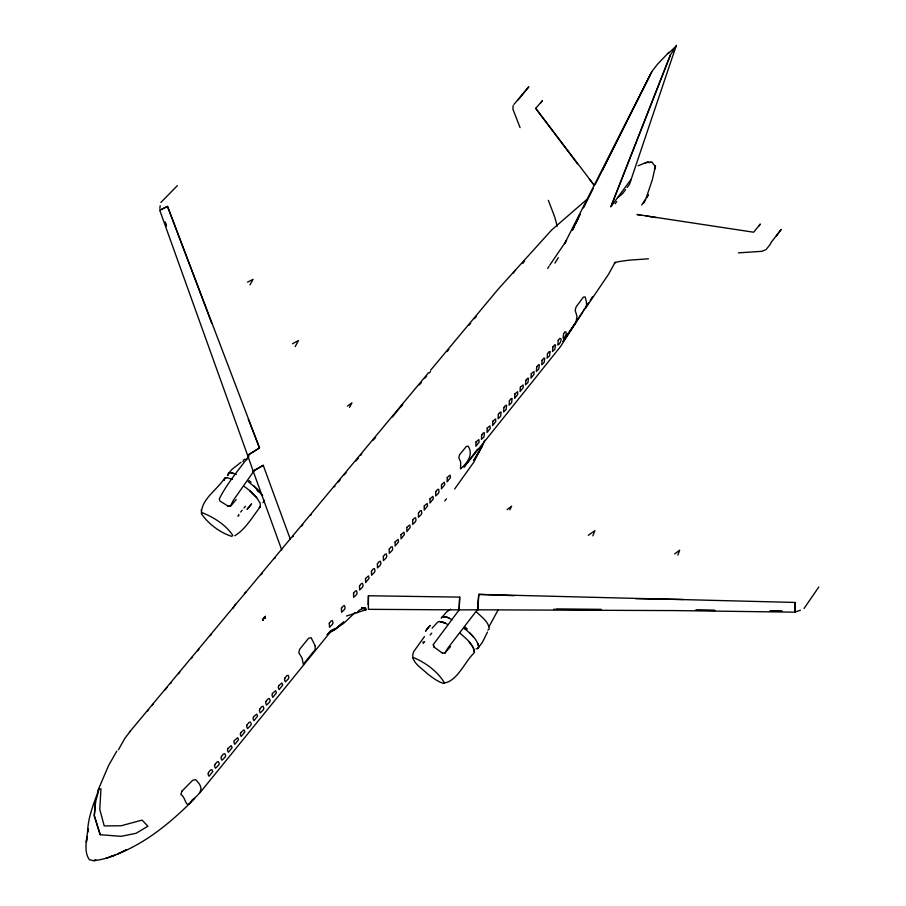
<?xml version="1.0" encoding="UTF-8"?>
<svg xmlns="http://www.w3.org/2000/svg" width="906" height="906" viewBox="0 0 906 906"><rect width="100%" height="100%" fill="white"/><g stroke="black" fill="none" stroke-linecap="round" stroke-linejoin="round"><path stroke-width="1.36" d="M424.472 636.578L413.702 651.607C409.274 661.539 421.539 667.779 427.292 673.645C432.049 677.314 436.896 681.097 442.604 683.147C456.669 682.762 464.71 661.867 473.6 653.464L474.427 652.297C473.555 643.985 465.661 638.311 459.852 633.056M464.042 628.039C469.863 633.283 477.745 638.979 478.572 647.303L477.756 648.481L476.035 648.877M794.743 611.391L794.755 612.173L795.083 602.456L478.776 594.393L477.643 606.624L477.813 609.806L676.261 610.599L794.755 612.173L800.36 610.225M264.937 618.3L265.401 616.408L264.937 618.3L264.994 617.462L262.457 619.976L264.303 617.235M459.704 597.111L459.093 609.874L368.402 609.319L368.425 595.763L459.704 597.111L459.093 609.874L477.813 609.806L477.824 609.126L477.836 609.829L478.776 594.393L514.212 595.672M368.142 604.664L368.448 595.74M795.083 602.456L794.755 612.173M654.54 169.116L655.48 165.877L654.619 169.252M95.515 802.274L94.292 815.774L100.204 834.709L121.098 836.34L136.104 833.282L147.905 826.193L142.072 820.1L121.2 825.762L104.213 825.921L99.785 809.375L100.962 788.843L99.048 789.013L95.515 802.274L94.269 815.796L100.204 834.709M159.83 208.369L160.203 205.696M225.254 477.87L223.907 480.361L225.232 477.858L227.123 477.632L232.446 479.41M655.48 165.877L652.354 179.705L646.318 197.531M676.352 45.3L629.489 184.337L627.133 187.519M243.068 461.641L243.374 460.067L244.711 459.251L246.976 459.67M513.158 105.538L512.909 109.207L520.078 127.621M234.801 535.786C245.82 528.968 252.536 516.748 260.35 506.703L260.169 503.136L256.579 497.519M264.167 501.833L264.495 500.316L262.955 502.649M263.408 619.308L263.17 620.327L263.499 619.194M201.63 513.192L202.468 512.807C214.009 517.405 225.821 524.914 232.808 535.412L231.71 536.352C219.773 532.524 208.674 524.064 201.46 513.861C200.86 499.466 217.1 489.908 224.167 478.787M574.268 324.337L562.977 341.573L576.08 322.23L576.963 316.353L575.174 310.214L576.159 306.794L583.351 297.145L585.083 296.919C586.454 300.894 588.051 307.032 583.792 309.784M97.859 792.195C93.182 805.083 87.78 818.492 87.622 832.32L87.882 828.752L86.398 842.127L86.897 836.634C85.911 844.211 84.688 853.067 89.354 859.703L93.567 860.7L96.093 860.213L93.862 860.575C105.515 859.59 116.512 854.868 126.829 849.635L117.984 853.814C147.644 842.048 172.423 820.972 194.699 798.56M631.052 179.445L610.916 206.693L670.497 54.779L676.216 46.036L668.243 53.556M610.916 206.693L670.497 54.779M498.141 609.897L488.968 626.737M97.735 790.915L108.595 765.513L116.851 751.04M484.744 440.191L482.377 446.08L473.747 460.508L481.72 446.76L473.849 462.128L454.619 489.014M236.217 499.58L230.792 505.956L228.289 506.25L219.852 500.973L219.331 498.81C227.168 483.294 238.788 469.727 249.105 455.809M228.04 506.148L230.52 505.888L233.34 500.316L254.518 470.157M238.822 515.763L238.006 516.171L238.878 514.461M358.312 458.266L355.922 460.916M677.858 555.106L679.67 550.202L674.642 553.928M232.74 608.504L235.492 604.245M401.347 406.635L402.66 404.235L392.411 416.975M592.852 535.808L594.902 530.644L588.266 535.321M421.528 382.423L419.274 384.925M487.507 632.048L482.513 642.15L477.756 648.492L478.549 647.326M578.481 217.961L575.333 224.246L580.304 214.326M583.521 207.904L593.192 188.618M602.524 169.988L651.924 71.438L657.405 64.36L669.002 52.22M595.378 184.246L627.145 120.86M627.779 119.592L651.924 71.438M650.134 74.994L564.585 243.68L566.499 240.554L549.738 265.209M818.809 586.975L804.041 608.481M442.468 653.169L433.838 646.918L433.34 644.528L459.319 609.659M583.521 310.498L582.309 312.479M615.276 262.061L608.583 274.212L585.661 308.074M643.577 203.329L645.661 199.637M647.009 197.214L648.402 194.745L641.697 205.073M509.84 509.806L511.641 506.114L507.145 509.636M295.22 346.613L298.482 340.531L292.513 343.736M357.157 612.716L359.32 610.168L363.113 608.232L365.277 608.3L365.582 610.123L366.149 609.681L346.466 616.012M249.988 284.835L253.057 279.331L247.508 282.174M441.199 618.288L446.341 612.241L450.509 609.183M649.727 162.763L650.123 162.129L652.218 162.457L654.37 165.39M547.666 268.493L549.047 266.307M349.512 407.44L351.936 402.819L347.44 406.126M522.898 263.397L524.098 261.506M554.88 263.114L558.368 257.689M588.719 302.717L560.497 346.59L464.008 467.122L477.587 449.127M590.236 300.339L592.524 296.783M581.765 313.374L574.63 324.212M425.854 630.87L426.817 629.421L425.673 631.108M423.147 641.924L423.283 643.011L423.612 642.524M170.464 683.588L171.427 682.229M758.843 226.126L760.338 224.031L753.656 232.219L637.009 214.507L640.859 215.118M301.834 525.99L302.819 524.619M360.735 455.333L361.732 453.951M429.467 372.898L430.463 371.505M513.34 272.978L515.344 270.214M776.238 236.217L781.221 229.365L770.712 242.967M615.14 203.737L616.76 201.551M623.215 192.819L625.57 189.637M129.332 732.297L428.527 372.717M477.677 609.319L448.289 647.518L444.88 653.011L450.554 646.578M766.657 248.89L770.723 243.623M540.712 102.842L542.422 100.668L535.695 108.335L594.472 185.617L589.342 179.037M576.08 322.23L575.016 323.193M444.733 500.939L446.477 498.776M513.951 104.428L528.821 86.783L518.039 99.954M262.457 619.976L264.631 617.337M430.169 635.027L431.732 633.135M430.61 370.226L498.572 288.72L551.675 229.954L586.975 199.343M152.049 705.48L153.363 703.894M164.983 689.953L166.953 687.597M178.493 673.758L179.796 672.195M191.257 658.447L192.548 656.895M197.599 650.836L198.89 649.285M210.237 635.684L211.517 634.143M261.041 574.732L262.287 573.238M338.402 481.947L340.192 479.795M344.257 474.914L346.047 472.773M373.283 440.09L375.65 437.451M424.88 378.198L426.59 376.16M447.111 351.539L448.798 349.512M469.07 325.197L470.735 323.204M474.518 318.663L476.171 316.681M240.668 512.015L242.185 510.214M130.419 731.131L124.847 738.322L118.493 749.704M354.959 612.671L343.929 623.124L333.623 630.316L343.804 621.946L334.065 630.27L328.991 632.524M243.963 508.006L245.503 506.216M160.838 202.502L177.338 185.651M247.112 509.331L248.425 507.836L247.281 509.104M199.716 793.044L331.845 630.225L327.055 634.812L334.756 628.775L329.965 631.505M432.071 628.254L437.768 622.003L439.331 621.482L445.027 622.988L447.926 624.676M423.283 643.011L424.642 641.55M244.45 593.498L245.854 592.071M147.531 710.904L148.38 710.077M274.495 558.606L275.209 557.949M292.638 536.828L293.34 536.193M310.622 515.265L311.29 514.653M334.314 486.85L334.96 486.262M229.127 473.023L227.78 475.548L228.04 473.94L232.163 469.229L240.951 462.309M617.665 197.565L620.338 195.492A51.234 11.053 -63 0 0 622.682 193.363M412.83 657.937L413.317 657.53C425.322 662.365 437.813 671.561 444.404 682.864L443.849 683.192M159.762 210.283L167.508 206.375L259.512 447.926L247.61 455.333L159.739 210.26L167.508 206.375L211.857 323.567M259.127 507.507L260.316 506.68M487.847 630.021L489.195 629.126C488.878 621.641 481.403 616.997 476.681 612.094M523.43 261.268L524.483 260.645M765.91 249.648L761.844 251.324L738.413 252.865M290.396 539.466L263.216 465.288L253.182 471.188L281.743 549.931M263.216 465.288L253.182 471.188L247.632 455.344L259.512 447.926L248.301 419.195M638.13 165.787L646.159 162.525L651.992 162.242M644.778 163.318L648.175 161.744M614.336 263.148L617.745 261.777L628.424 260.226L648.447 258.799M113.93 855.49L110.725 856.578L115.119 855.094M105.843 858.276L110.328 856.872M366.409 609.194L361.539 608.458M229.116 473L231.03 472.773L236.353 474.54M361.675 607.586L365.639 607.971M225.232 477.847L227.123 477.632M442.287 653.124L445.061 653.056M556.499 609.285L601.425 609.512L553.679 609.285M696.714 610.191L714.925 610.418L695.321 610.18M770.938 611.097L782.138 611.233L769.556 611.097M635.593 598.662L683.158 599.478M439.331 621.493L445.027 622.988L441.698 621.731M433.34 644.528L433.838 646.918M646.001 215.934L656.284 217.61M231.019 472.762L233.963 473.408M449.229 618.005L445.865 616.793L441.947 617.043L445.888 616.76L452.128 619.681M248.108 481.539L257.576 489.353L262.627 495.616L253.827 485.843M244.201 486.431L249.931 490.735L256.579 497.53L249.931 490.735L253.691 494.268M248.856 480.497L251.121 482.185M464.031 628.051L465.775 629.477M464.755 626.85L467.281 629.013M469.727 632.909L473.249 636.714M469.059 641.742L473.453 648.05L474.427 652.297M535.673 108.358L577.45 163.782M548.356 200.305L554.71 216.976L557.247 226.183M477.621 643.034L478.572 645.536M265.356 616.465L265.424 617.031M201.257 509.965L201.392 511.12M256.783 489.942A20.26 5.81 38.3 0 1 258.425 491.833M315.209 645.91L315.197 649.557L303.295 664.291L302.083 658.13L298.821 652.83L299.626 649.308L308.55 638.311L311.109 637.677L315.209 645.91M460.554 468.334L460.497 468.798C466.986 463.532 473.815 454.552 468.142 446.194L466.307 446.465L459.535 454.812L458.821 457.711L460.678 462.128L460.554 468.334M208.437 772.535L208.018 774.302L209.026 776.249L212.808 771.572L211.834 769.658L210.43 770.089L208.437 772.535M214.937 764.505L214.507 766.272L215.503 768.231L218.606 765.151L219.275 763.577L218.323 761.64L216.919 762.071L214.937 764.505M221.415 756.51L220.985 758.265L221.959 760.247L225.039 757.19L225.707 755.604L224.79 753.656L223.386 754.075L221.415 756.51M227.87 748.537L227.44 750.293L228.391 752.297L232.129 747.665L231.189 745.661L227.87 748.537M234.303 740.587L233.873 742.354L234.801 744.37L238.527 739.749L237.61 737.722L234.303 740.587M240.713 732.671L240.283 734.426L241.189 736.465L244.903 731.867L244.008 729.828L240.713 732.671M247.1 724.777L246.659 726.544L247.553 728.594L250.588 725.593L251.268 724.007L250.407 721.991L249.037 722.376L247.1 724.777M253.465 716.906L253.023 718.673L253.906 720.746L257.598 716.17L256.726 714.098L253.465 716.906M259.807 709.07L259.365 710.836L260.226 712.92L263.227 709.953L263.906 708.367L263.091 706.318L261.732 706.691L259.807 709.07M266.126 701.267L265.685 703.022L266.534 705.128L269.512 702.173L270.192 700.587L269.399 698.526L268.051 698.888L266.126 701.267M563.577 333.748L563.147 338.3C565.253 338.006 567.836 331.596 565.084 331.664L563.577 333.748M272.434 693.475L271.993 695.242L272.808 697.36L276.466 692.841L275.651 690.712L272.434 693.475M278.708 685.717L278.267 687.484L279.071 689.613L282.717 685.117L281.913 682.965L278.708 685.717M284.96 677.994L284.518 679.749L285.311 681.901L288.255 679.002L288.935 677.416L288.187 675.298L286.874 675.638L284.96 677.994M329.286 623.237L329.49 627.258L332.343 624.461L333.034 622.875L332.411 620.644L331.143 620.938L329.286 623.237M341.437 608.22L341.607 612.275L344.439 609.512L345.129 607.926L344.529 605.661L343.283 605.944L341.437 608.22M353.51 593.305L353.646 597.394L356.443 594.653L357.145 593.068L356.579 590.78L355.345 591.04L353.51 593.305M359.512 585.888L359.637 589.987L362.423 587.269L363.113 585.672L362.57 583.373L361.335 583.634L359.512 585.888M365.503 578.492L365.605 582.603L369.07 578.311L368.515 575.944L365.503 578.492M371.46 571.12L371.551 575.253L374.314 572.558L375.005 570.973L374.495 568.64L373.283 568.877L371.46 571.12M377.406 563.77L377.474 567.915L380.226 565.242L380.928 563.657L380.429 561.301L379.218 561.539L377.406 563.77M383.329 556.454L383.385 560.61L386.126 557.949L386.828 556.363L386.341 553.996L385.141 554.223L383.329 556.454M389.24 549.161L389.274 553.328L392.004 550.678L392.706 549.093L392.23 546.714L391.041 546.941L389.24 549.161M395.129 541.879L395.141 546.069L398.561 541.845L398.085 539.41L395.129 541.879M400.996 534.631L400.996 538.832L404.393 534.619L403.94 532.173L400.996 534.631M406.839 527.405L406.828 531.618L410.214 527.428L409.772 524.959L406.839 527.405M412.672 520.214L412.638 524.438L415.31 521.845L416.024 520.248L415.616 517.824L414.438 518.017L412.672 520.214M418.481 513.034L418.425 517.269L421.097 514.687L421.8 513.102L421.403 510.656L420.248 510.848L418.481 513.034M424.268 505.876L424.201 510.135L427.564 505.978L427.168 503.464L424.268 505.876M430.044 498.742L429.965 503.011L433.306 498.866L432.921 496.352L430.044 498.742M435.797 491.641L435.695 495.922L438.323 493.385L439.036 491.788L438.685 489.308L437.541 489.478L435.797 491.641M441.528 484.551L441.415 488.844L444.744 484.733L444.382 482.185L441.528 484.551M447.247 477.496L447.111 481.799L450.429 477.7L450.089 475.129L447.247 477.496M476.046 441.901L475.843 446.273L479.104 442.241L478.844 439.603L476.046 441.901M481.652 434.982L481.426 439.353L483.963 436.93L484.45 432.751L483.362 432.875L481.652 434.982M487.235 428.074L486.998 432.468L490.237 428.459L489.999 425.809L487.235 428.074M492.807 421.199L492.547 425.605L495.786 421.607L495.559 418.934L492.807 421.199M498.357 414.336L498.085 418.765L500.588 416.364L501.12 412.151L500.044 412.253L498.357 414.336M503.883 407.507L503.6 411.936L506.092 409.557L506.635 405.322L505.571 405.424L503.883 407.507M509.399 400.69L509.104 405.141L511.584 402.774L512.139 398.527L511.086 398.617L509.399 400.69M514.902 393.906L514.585 398.357L517.779 394.416L517.609 391.698L514.902 393.906M520.372 387.134L520.044 391.596L523.226 387.666L523.079 384.937L520.372 387.134M525.842 380.384L525.491 384.869L527.938 382.536L528.538 378.255L527.496 378.334L525.842 380.384M531.278 373.657L530.927 378.153L534.087 374.246L533.951 371.483L531.278 373.657M536.714 366.953L536.341 371.46L538.764 369.15L539.387 364.846L538.357 364.914L536.714 366.953M542.116 360.271L541.731 364.778L544.144 362.491L544.789 358.176L543.77 358.232L542.116 360.271M547.507 353.612L547.111 358.13L549.512 355.854L550.168 351.528L549.149 351.585L547.507 353.612M552.887 346.964L552.467 351.505L554.857 349.229L555.537 344.892L554.517 344.948L552.887 346.964M558.243 340.35L557.813 344.892L558.572 344.642C559.965 343.861 562.864 338.017 559.874 338.334L558.243 340.35M181.88 791.198L180.838 794.517C186.398 797.348 185.266 811.187 192.117 800.032C201.415 792.671 204.563 788.231 195.515 779.568L192.582 780.383L181.88 791.198M574.744 225.424L572.365 230.169L574.732 225.435M251.109 504.438L248.301 507.983L251.551 503.917L251.109 504.438M427.066 629.115L426.703 629.568L430.169 625.423L427.066 629.115M166.455 225.9L165.017 221.97L166.466 225.911M459.093 609.874L458.946 609.274L459.093 609.874"/></g></svg>
